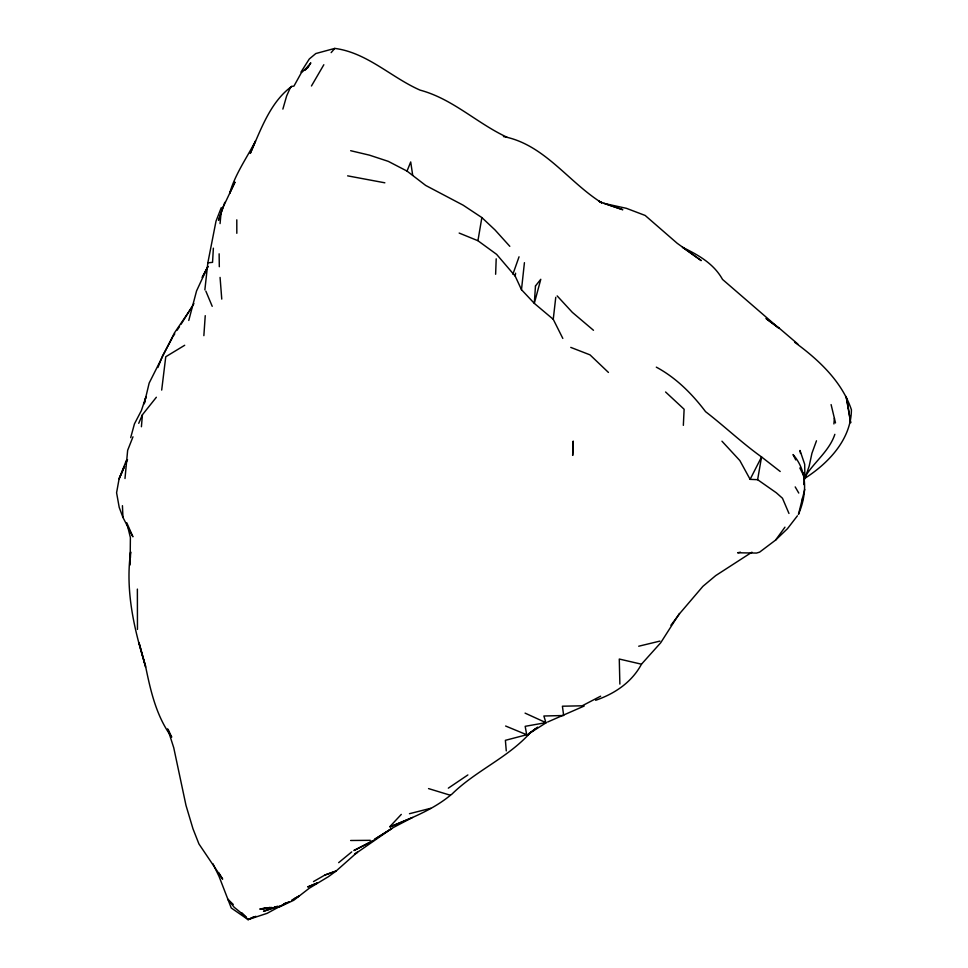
<?xml version="1.0" encoding="UTF-8"?>
<svg xmlns="http://www.w3.org/2000/svg" width="968" height="968" viewBox="0 0 968 968"><rect width="100%" height="100%" fill="white"/><g stroke="black" fill="none" stroke-linecap="round" stroke-linejoin="round"><path stroke-width="1.45" d="M804.735 489.409L798.443 514.419C806.889 494.733 807.977 471.561 793.046 454.536L795.756 459.909M130.111 564.973L130.39 537.579L126.772 522.78L132.906 536.792L122.96 517.432L119.221 507.426L116.583 492.76L119.1 478.821L126.409 460.296M137.371 589.101L137.468 629.394M495.628 274.259L496.197 258.831M572.681 455.275L573.213 441.069L572.657 455.384M130.414 557.713L130.644 551.905C125.174 590.553 134.08 629.297 145.515 666.032C150.609 690.934 156.32 716.296 171.723 737.144L168.335 729.848M683.347 425.351L684.122 409.246L665.585 391.992M213.371 248.183L212.549 262.352L207.842 262.836L204.865 289.868M205.24 315.665L203.861 335.654M161.692 390.08L165.758 356.756L184.694 345.274M833.908 423.948L834.368 418.2M141.413 426.743L142.417 414.764L156.356 397.255M220.063 223.596L221.055 213.033L223.305 206.741L234.849 182.383M802.206 502.077L802.617 497.685M803.851 484.581L804.553 477.381L799.822 467.98M562.819 338.425L553.248 319.307L534.312 303.371L521.486 289.698L524.426 262.679M553.248 319.307L555.765 297.309M124.993 478.519L127.655 450.326L132.991 436.798M521.486 289.698L515.182 276.086L515.593 273.206M350.658 150.706L369.474 155.158L388.277 161.353L407.02 171.082L425.69 185.445L463.164 205.192L481.858 217.57L477.938 240.742L496.62 254.354L515.182 276.086M788.968 513.451L782.471 498.242L776.324 492.785L757.629 479.692L761.55 456.956C742.033 442.993 724.56 426.331 705.563 411.666C692.168 393.916 676.051 377.75 656.316 367.15M207.842 262.836L216.021 221.127L221.297 207.6M130.692 437.609L134.455 423.851L141.388 410.553L145.938 396.916L144.208 403.837L149.157 383.086L174.409 332.956L192.16 306.904M282.874 109.094L286.637 95.965L290.327 87.701L291.671 86.43L293.921 86.128L301.254 72.915L308.489 66.03L305.912 69.514M803.888 472.662L804.928 478.579L809.188 466.044L811.934 453.29L816.484 440.791M221.055 213.033L218.526 220.341L224.782 202.348M512.907 274.186L519.042 256.798M157.953 367.477L162.576 355.764L172.558 337.445M407.02 171.082L410.71 161.946L412.707 175.365M834.852 434.329C829.237 451.269 813.931 462.111 804.868 477.091M138.727 423.319L142.417 414.764M125.719 463.745L127.522 459.631M234.909 182.262L229.646 193.346C235.079 174.252 246.525 158.365 255.516 141.013L250.264 153.416C260.815 129.881 270.12 102.184 291.671 86.43M188.772 320.456L196.552 290.945L207.89 266.442M757.629 479.692L750.115 479.354L761.55 456.956L780.208 471.489M207.866 266.551L202.203 277.465L207.515 267.458M193.915 303.577L181.089 324.195M307.836 67.748L310.801 62.847L304.981 70.337M323.832 64.735L311.454 85.983M679.512 613.337L660.696 642.776L641.663 663.975M300.988 72.055L309.324 58.951L315.822 53.542L334.783 48.4C367.15 52.611 391.12 77.404 420.064 90.121C452.782 98.893 476.873 123.238 507.002 137.238M173.212 336.223L174.784 333.815M177.144 330.209L179.516 326.603M740.447 552.208L737.628 552.776L756.516 553.067L759.602 552.147L775.61 540.083L784.951 527.173M670.897 625.267L680.044 613.18M797.414 515.799L787.48 528.673L775.61 540.083M680.698 612.369L702.901 586.342L715.679 575.621L751.93 552.196M331.153 52.623L334.746 48.436M389.886 826.599L401.296 814.403M289.057 901.656L282.487 905.225L284.749 903.362M338.667 862.657L351.723 851.9M537.579 727.125L527.064 735.305L530.682 732.304C508.188 757.738 475.881 770.516 451.899 794.159L450.604 795.139C432.769 809.829 411.061 818.25 389.923 826.914L412.489 817.5L393.444 827.471L374.749 839.208L391.798 828.487L354.554 854.345L357.41 852.179L336.114 871.031L328.479 876.633L309.324 888.2L293.74 900.276L278.893 907.197L259.981 908.928L270.338 907.524M535.631 728.565L528.939 733.671L546.146 722.757M803.997 478.857C828.003 463.781 851.162 439.605 851.416 409.766C841.857 381.356 818.42 359.588 794.764 342.345M448.329 788.158L467.871 774.945M282.487 905.225L285.56 903.338L267.047 913.369L248.062 919.6L231.243 907.972L219.095 876.524L212.948 863.746M313.499 881.582L324.97 874.999L336.114 871.031L324.97 874.999M291.646 900.216L299.366 895.86L294.393 898.594M280.696 906.133L286.915 902.708M600.656 696.173L582.167 705.805L562.408 706.204L563.666 715.509L543.871 716.005L545.916 722.648L525.176 726.327L526.701 734.748L505.393 740.326L506.276 750.89M584.176 706.035L547.598 722.043M241.891 912.848L248.062 919.6L253.386 916.999M595.647 700.288C614.656 693.766 631.765 682.319 641.481 664.193L619.278 659.039L619.871 684.086M248.062 919.6L255.879 916.297M277.296 906.326L263.514 911.299L281.131 905.661M409.476 813.701L430.736 808.292M638.711 646.225L659.886 641.106M269.915 907.476L260.126 909.218L271.887 907.452M274.815 907.016L277.755 906.568L274.779 906.931M350.622 840.49L370.32 840.321M503.445 136.548C544.258 144.292 568.216 181.887 601.745 202.82L599.277 201.332L601.745 202.82M384.853 182.807L347.633 175.849M428.546 788.593L450.253 795.212M570.757 347.391L589.996 354.857L608.436 372.438M600.45 202.022L622.787 209.729L603.923 203.401L626.381 208.314L645.16 215.453L677.176 243.27L701.243 260.61L682.452 247.263C698.23 254.995 713.585 263.381 722.539 279.437L779.228 328.442L767.2 319.464M459.171 233.058L477.575 240.584M505.623 726.024L526.701 734.748M525.079 713.126L545.916 722.648M593.481 330.282L572.33 312.349L557.169 295.906M765.906 318.46L779.724 328.588L797.874 344.076M246.211 917.035L234.135 907.234L227.843 899.224L233.252 904.463M481.858 217.57L494.999 229.924L509.809 246.32M721.959 441.202L739.855 460.574L750.115 479.354M218.756 872.737L222.652 879.15L198.936 843.939L192.983 828.802L186.001 805.424L173.744 747.732L167.67 728.783M795.2 486.904L798.769 493.051M205.857 291.126L212.21 306.324M145.515 666.032L138.956 642.546L145.587 667.194M831.101 404.588L835.505 422.931M800.512 453.411L799.991 450.447L804.686 464.265L804.928 478.579M220.075 277.417L221.757 299.1M122.428 505.683L122.96 517.432M219.131 253.822L219.312 266.72M236.797 219.845L236.821 233.3M535.473 285.947L534.312 303.371L540.785 279.292L535.473 285.947M124.509 466.455L119.1 478.821L124.509 466.479M370.768 841.857L353.901 850.533L373.999 840.248L370.768 841.857M317.044 883.106L307.945 886.857L317.044 883.106M848.367 408.181L846.129 396.505L850.666 422.798L848.367 408.181"/></g></svg>
